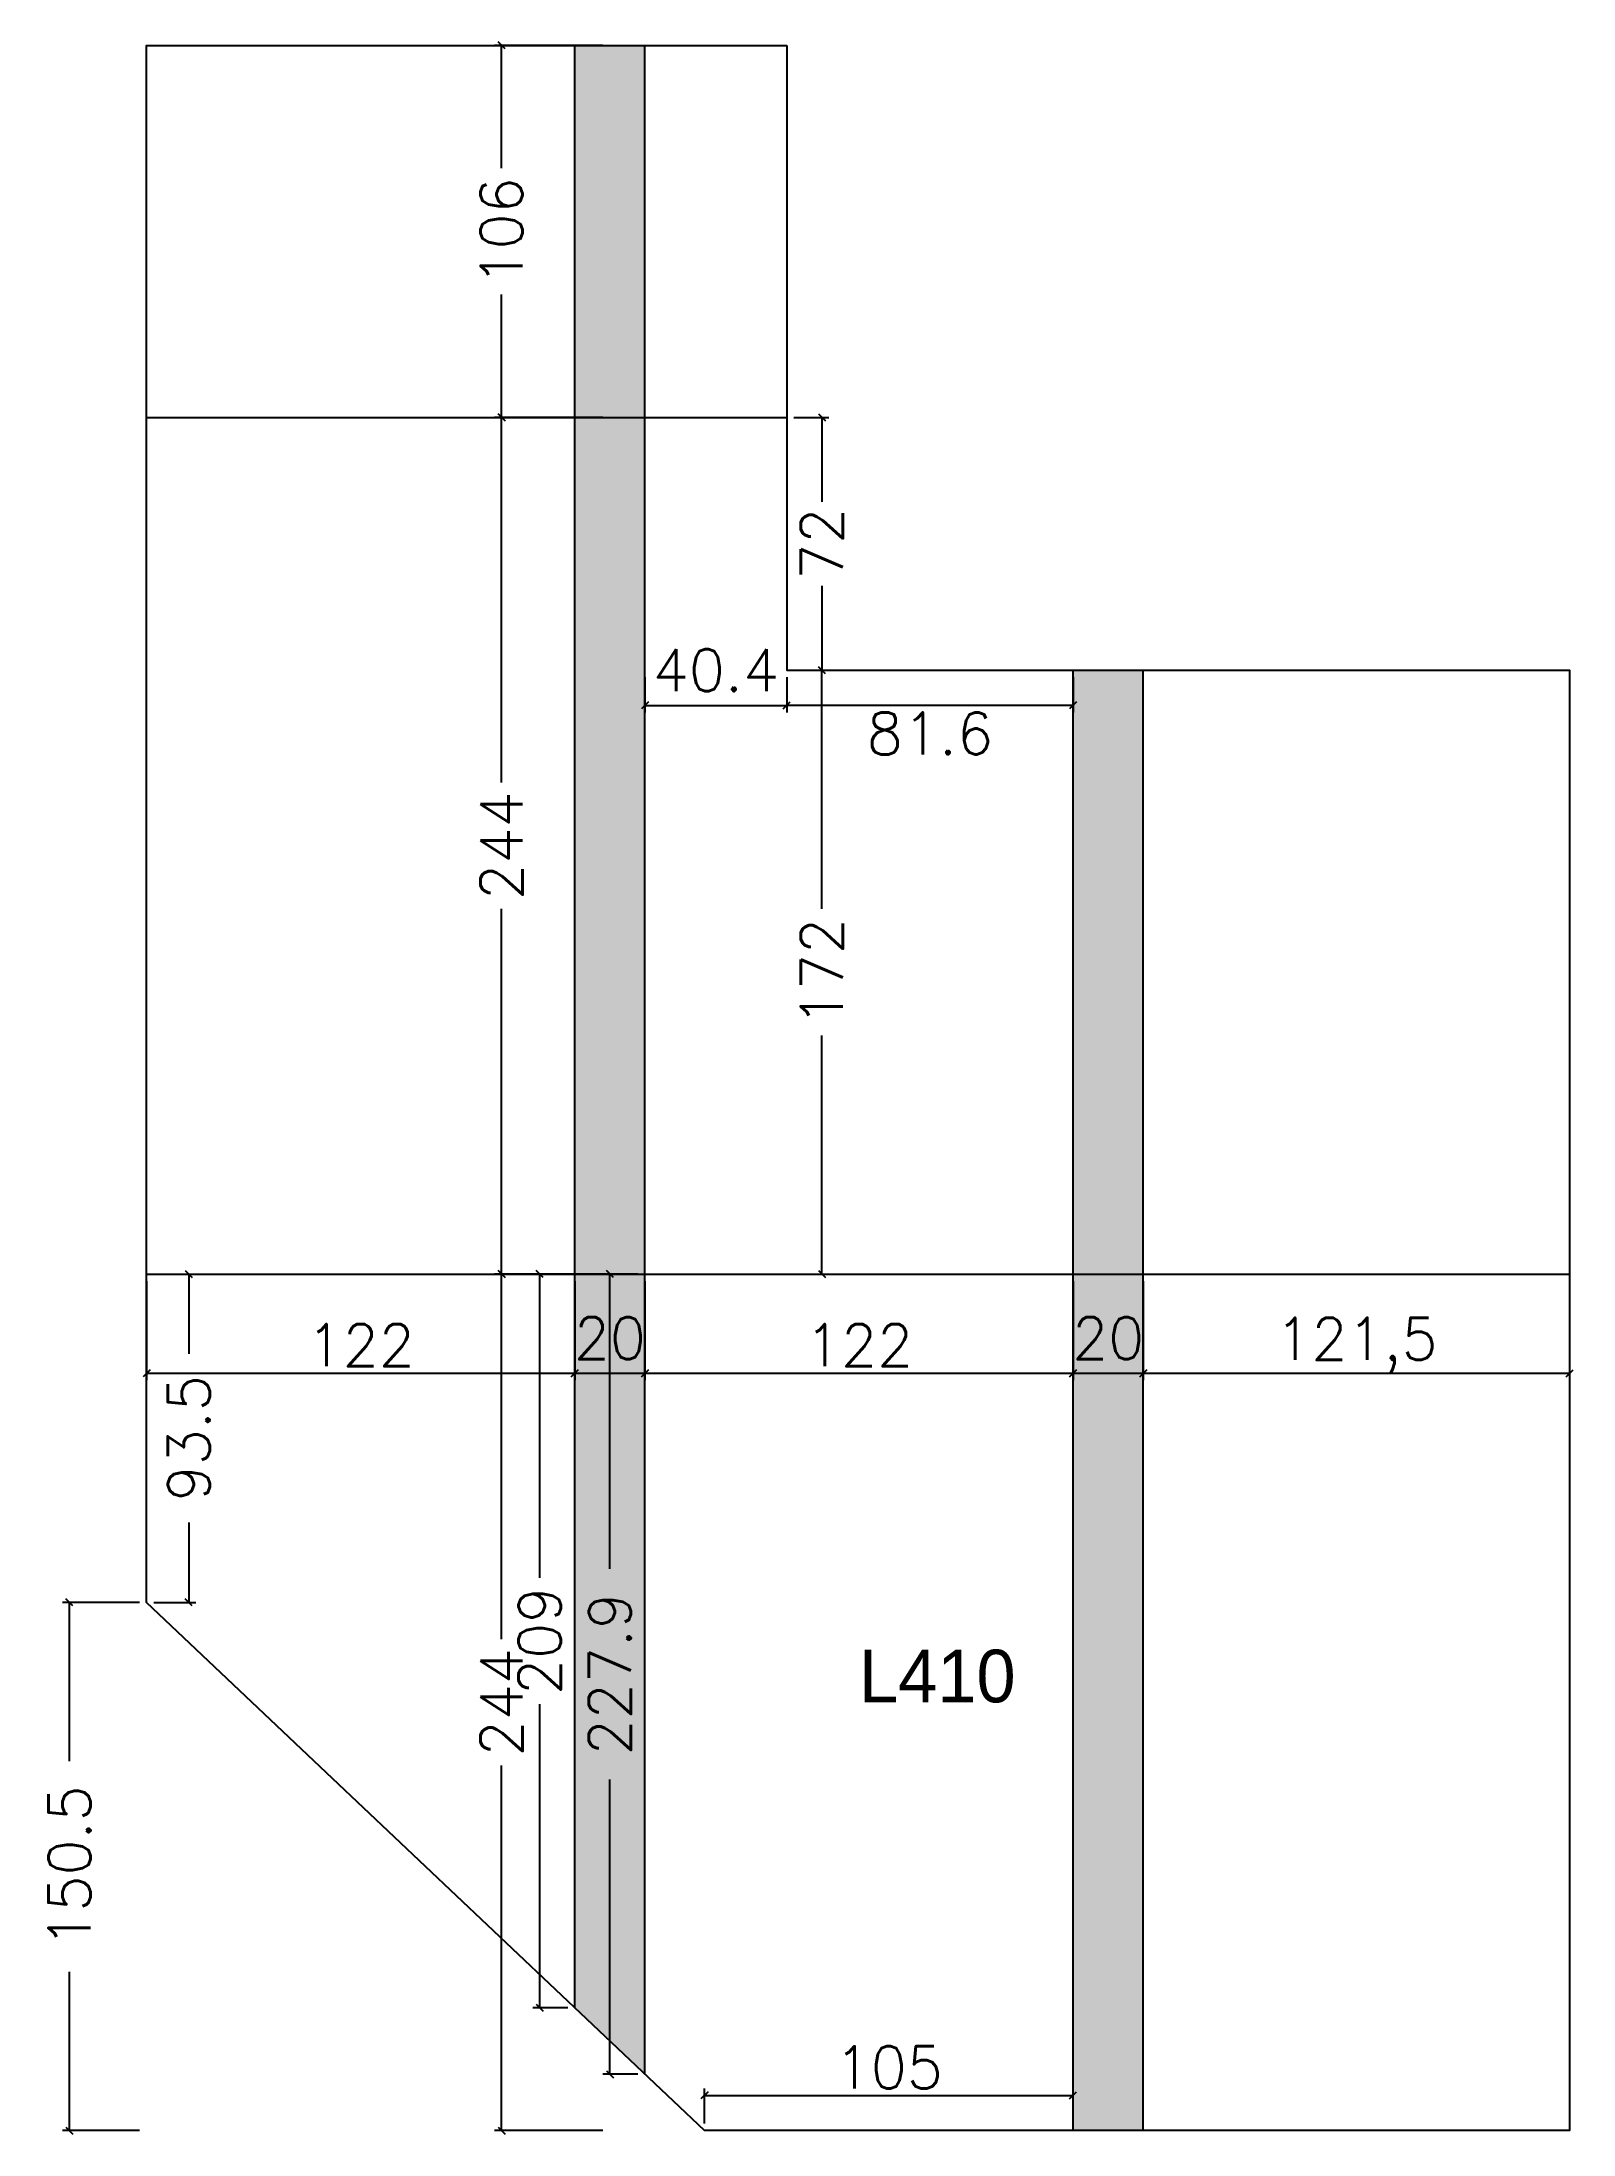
# Model space of a CAD drawing. Extents: x 2414 to 2850, y 1570 to 2166.
import ezdxf

# ---------------------------------------------------------------- set-up
doc = ezdxf.new("R2010")
doc.units = 0
for name, color, linetype in [('COTA', 241, 'Continuous'), ('Hachura', 251, 'Continuous'), ('NOMENCLATURA', 7, 'Continuous'), ('PAINEIS', 6, 'Continuous')]:
    doc.layers.add(name, color=color, linetype=linetype)
doc.styles.add('Romans', font='romans.shx', dxfattribs={"height": 12})
doc.dimstyles.new('cotas', dxfattribs={"dimtxt": 9, "dimasz": 2, "dimexe": 2, "dimexo": 2, "dimgap": 2, "dimtad": 1, "dimdec": 1, "dimzin": 12, "dimtxsty": 'Romans', "dimblk": 'OBLIQUE', "dimcen": 2.5, "dimclrd": 4, "dimclre": 4, "dimclrt": 240, "dimazin": 3, "dimtfac": 1, "dimtmove": 0, "dimatfit": 3})

# ---------------------------------------------------------------- blocks, each defined once
blk = doc.blocks.new('_OBLIQUE')
at = {"color": 0, "linetype": 'BYBLOCK'}
blk.add_line((-0.5, -0.5), (0.5, 0.5), dxfattribs=at)

msp = doc.modelspace()

# ---------------------------------------------------------------- hatches: boundary and pattern name
at = {"layer": 'Hachura'}
h = msp.add_hatch(color=8, dxfattribs=at)
h.dxf.hatch_style = 1
h.paths.add_polyline_path([(2565.97, 2165.12), (2585.97, 2165.12), (2585.97, 1587.2), (2565.97, 1606.13)])
h = msp.add_hatch(color=8, dxfattribs=at)
h.dxf.hatch_style = 1
h.paths.add_polyline_path([(2707.97, 1987.12), (2727.97, 1987.12), (2727.97, 1571.13), (2707.97, 1571.14)])

# ---------------------------------------------------------------- linework, layer by layer
at = {"layer": 'PAINEIS', "lineweight": 25}
for p, q in [((2565.97, 1606.13), (2565.97, 2165.12)), ((2585.97, 1587.2), (2585.97, 2165.12)), ((2707.97, 1571.14), (2707.97, 1987.12)), ((2727.97, 1571.13), (2727.97, 1987.12))]:
    msp.add_line(p, q, dxfattribs=at)
at = {"layer": 'PAINEIS'}
for p, q in [((2443.97, 2059.12), (2626.38, 2059.12)), ((2443.97, 1815.12), (2849.47, 1815.12))]:
    msp.add_line(p, q, dxfattribs=at)
msp.add_lwpolyline([(2626.38, 2165.12), (2626.38, 1987.12), (2849.47, 1987.12), (2849.47, 1571.12), (2602.93, 1571.15), (2443.97, 1721.61), (2443.97, 2165.12)], close=True, dxfattribs=at)

# ---------------------------------------------------------------- texts
at = {"layer": 'NOMENCLATURA'}
msp.add_text('L410', height=15, dxfattribs=at).set_placement((2646.97, 1693.12))

# ---------------------------------------------------------------- dimensions: what is measured, and where the dimension line sits
at = {"layer": 'COTA'}
for base, p1, p2, location in [((2545.11, 2059.12), (2575.97, 2059.12), (2575.97, 2165.12), (2545.11, 2112.12)), ((2545.11, 1815.12), (2575.97, 1815.12), (2575.97, 2059.12), (2545.11, 1937.12)), ((2545.11, 1571.12), (2575.97, 1571.12), (2575.97, 1815.12), (2545.11, 1693.12))]:
    msp.add_linear_dim(base=base, p1=p1, p2=p2, angle=90, location=location, dimstyle='cotas', override={"dimtmove": 2}, dxfattribs=at).render()
for base, p1, p2, location, text in [((2636.38, 2059.12), (2626.38, 2059.12), (2626.38, 1987.12), (2636.38, 2023.12), '72'), ((2636.38, 1815.12), (2626.38, 1815.12), (2626.38, 1987.12), (2636.38, 1901.12), '172'), ((2455.97, 1815.12), (2443.97, 1815.12), (2443.97, 1721.61), (2455.97, 1768.36), '93.5'), ((2555.97, 1606.13), (2565.97, 1606.13), (2565.97, 1815.12), (2555.97, 1710.63), '209'), ((2575.97, 1587.2), (2585.97, 1587.2), (2585.97, 1815.12), (2575.97, 1701.16), '227.9'), ((2421.97, 1571.12), (2443.97, 1571.12), (2443.97, 1721.61), (2421.97, 1646.36), '150.5')]:
    msp.add_linear_dim(base=base, p1=p1, p2=p2, angle=90, location=location, text=text, dimstyle='cotas', override={"dimtmove": 2}, dxfattribs=at).render()
for base, p1, p2, text in [((2585.97, 1977.12), (2585.97, 1987.12), (2626.38, 1987.12), '40.4'), ((2707.97, 1977.12), (2707.97, 1987.12), (2626.38, 1987.12), '81.6'), ((2602.93, 1581.15), (2602.93, 1571.15), (2707.97, 1571.15), '105')]:
    msp.add_linear_dim(base=base, p1=p1, p2=p2, text=text, dimstyle='cotas', dxfattribs=at).render()
for base, p1, p2 in [((2443.97, 1786.85), (2443.97, 1815.12), (2565.97, 1815.12)), ((2565.97, 1786.85), (2565.97, 1815.12), (2585.97, 1815.12)), ((2585.97, 1786.85), (2585.97, 1815.12), (2707.97, 1815.12)), ((2707.97, 1786.85), (2707.97, 1815.12), (2727.97, 1815.12)), ((2727.97, 1786.85), (2727.97, 1815.12), (2849.47, 1815.12))]:
    msp.add_linear_dim(base=base, p1=p1, p2=p2, dimstyle='cotas', dxfattribs=at).render()

doc.saveas('drawing.dxf')
